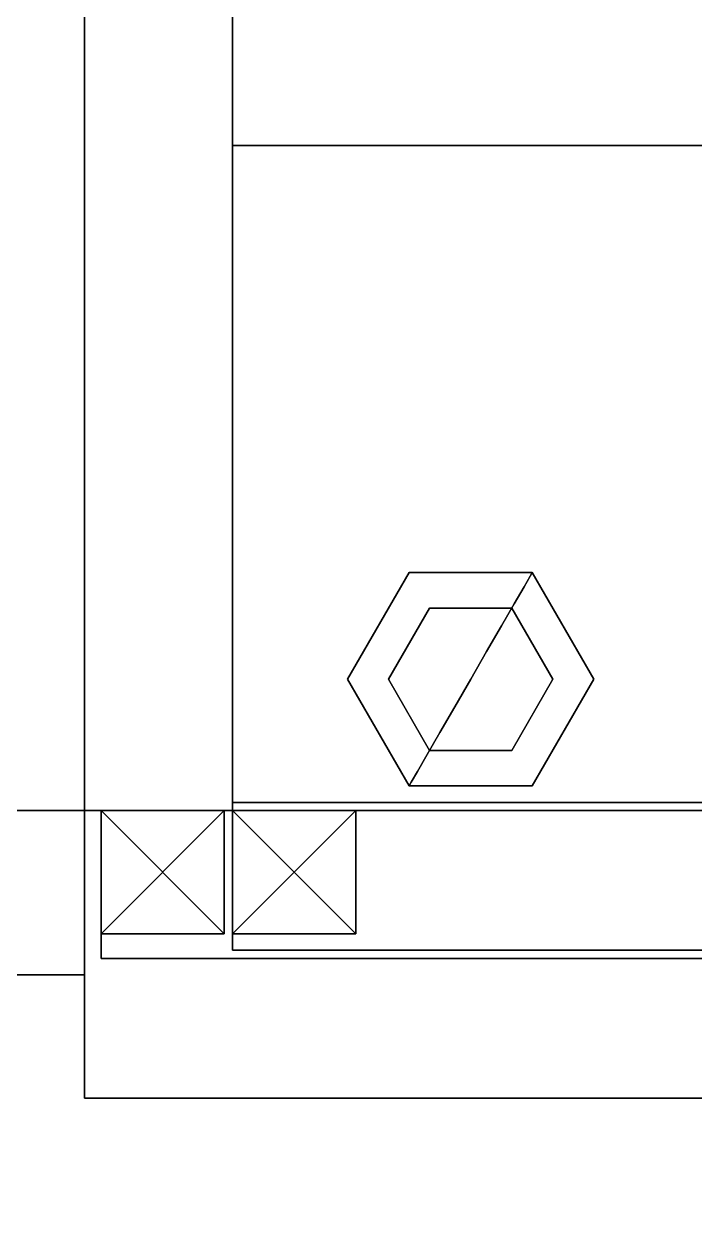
# Model space of a CAD drawing. Extents: x 0 to 7800, y -5130 to 1.
# Drawn here: x 2004.3 to 2086, y -869.5 to -723.2 of the extents above; entities that cross this region are included whole.
import ezdxf

# ---------------------------------------------------------------- set-up
doc = ezdxf.new("R2010")
doc.units = 0
for name, color, linetype in [('LAYER0', 7, 'CONTINUOUS'), ('LAYER179', 7, 'CONTINUOUS'), ('LAYER2', 7, 'CONTINUOUS'), ('LAYER285', 35, 'CONTINUOUS'), ('LAYER286', 35, 'CONTINUOUS'), ('LAYER31', 253, 'CONTINUOUS'), ('LAYER33', 7, 'CONTINUOUS'), ('LAYER51', 7, 'CONTINUOUS'), ('LAYER52', 7, 'CONTINUOUS'), ('LAYER54', 7, 'CONTINUOUS'), ('LAYER59', 254, 'CONTINUOUS'), ('LAYER61', 253, 'CONTINUOUS'), ('LAYER62', 253, 'CONTINUOUS'), ('LAYER63', 253, 'CONTINUOUS'), ('LAYER64', 253, 'CONTINUOUS'), ('LAYER77', 253, 'CONTINUOUS'), ('LAYER78', 253, 'CONTINUOUS'), ('LAYER79', 253, 'CONTINUOUS'), ('LAYER80', 253, 'CONTINUOUS'), ('LAYER81', 253, 'CONTINUOUS'), ('LAYER82', 253, 'CONTINUOUS'), ('LAYER83', 253, 'CONTINUOUS'), ('LAYER84', 253, 'CONTINUOUS'), ('LAYER85', 253, 'CONTINUOUS'), ('LAYER86', 253, 'CONTINUOUS'), ('LAYER87', 253, 'CONTINUOUS'), ('LAYER88', 253, 'CONTINUOUS'), ('LAYER89', 253, 'CONTINUOUS'), ('LAYER90', 253, 'CONTINUOUS'), ('LAYER91', 253, 'CONTINUOUS'), ('LAYER92', 253, 'CONTINUOUS')]:
    doc.layers.add(name, color=color, linetype=linetype)

msp = doc.modelspace()

# ---------------------------------------------------------------- linework, layer by layer
at = {"layer": 'LAYER0'}
for points, invisible_edges in [([(4030.693, -54.002, -5), (1025.693, -1555.002, -5), (1025.693, -54.002, -5), (4030.693, -54.002, -5)], 1), ([(1025.693, -1555.002, -5), (4030.693, -54.002, -5), (1412.693, -4773.002, -5), (1025.693, -1555.002, -5)], 7), ([(1025.693, -54.002), (1412.693, -4773.002), (4030.693, -54.002), (1025.693, -54.002)], 3), ([(1412.693, -4773.002, -5), (4030.693, -54.002, -5), (1412.693, -5130.002, -5), (1412.693, -4773.002, -5)], 3), ([(1412.693, -5130.002, -5), (4030.693, -54.002, -5), (2602.693, -4730.002, -5), (1412.693, -5130.002, -5)], 7), ([(4030.693, -54.002), (1412.693, -4773.002), (2602.693, -4730.002), (4030.693, -54.002)], 7)]:
    msp.add_3dface(points, dxfattribs=dict(at, invisible_edges=invisible_edges))
at = {"layer": 'LAYER179'}
for points, invisible_edges in [([(1993.695, -566, 2380), (2011.695, -584, 2380), (1993.695, -801, 2380), (1993.695, -566, 2380)], 3), ([(1993.695, -801, 2446), (2011.695, -819, 2446), (1993.695, -566, 2446), (1993.695, -801, 2446)], 3), ([(1993.695, -566, 2446), (2011.695, -819, 2446), (2011.695, -584, 2446), (1993.695, -566, 2446)], 5), ([(2011.695, -819, 2380), (1993.695, -801, 2380), (2011.695, -584, 2380), (2011.695, -819, 2380)], 3), ([(2011.695, -584, 2380), (2011.695, -819, 2446), (2011.695, -819, 2380), (2011.695, -584, 2380)], 1), ([(2011.695, -819, 2446), (2011.695, -584, 2380), (2011.695, -584, 2446), (2011.695, -819, 2446)], 1), ([(1375.695, -819, 2380), (1993.695, -801, 2380), (2011.695, -819, 2380), (1375.695, -819, 2380)], 3), ([(2011.695, -819, 2446), (1375.695, -801, 2446), (1375.695, -819, 2446), (2011.695, -819, 2446)], 1), ([(1375.695, -801, 2446), (2011.695, -819, 2446), (1993.695, -801, 2446), (1375.695, -801, 2446)], 3), ([(2011.695, -819, 2446), (1375.695, -819, 2380), (2011.695, -819, 2380), (2011.695, -819, 2446)], 1), ([(1375.695, -819, 2380), (2011.695, -819, 2446), (1375.695, -819, 2446), (1375.695, -819, 2380)], 1)]:
    msp.add_3dface(points, dxfattribs=dict(at, invisible_edges=invisible_edges))
at = {"layer": 'LAYER285'}
for points, invisible_edges in [([(2011.695, -204, 880), (2170.905, -440.2, 880), (2011.695, -854, 880), (2011.695, -204, 880)], 3), ([(2170.905, -440.2, 910), (2011.695, -204, 910), (2011.695, -854, 910), (2170.905, -440.2, 910)], 5), ([(2011.695, -854, 910), (2011.695, -204, 880), (2011.695, -854, 880), (2011.695, -854, 910)], 1), ([(2011.695, -204, 880), (2011.695, -854, 910), (2011.695, -204, 910), (2011.695, -204, 880)], 1), ([(2011.695, -854, 880), (2170.905, -440.2, 880), (2167.565, -454.3, 880), (2011.695, -854, 880)], 5), ([(2170.905, -440.2, 910), (2011.695, -854, 910), (2167.565, -454.3, 910), (2170.905, -440.2, 910)], 3), ([(2011.695, -854, 880), (2167.565, -454.3, 880), (2166.375, -468.64, 880), (2011.695, -854, 880)], 5), ([(2167.565, -454.3, 910), (2011.695, -854, 910), (2166.375, -468.64, 910), (2167.565, -454.3, 910)], 3), ([(2011.695, -854, 880), (2166.375, -468.64, 880), (2166.375, -599.35, 880), (2011.695, -854, 880)], 5), ([(2166.375, -468.64, 910), (2011.695, -854, 910), (2166.375, -599.35, 910), (2166.375, -468.64, 910)], 3), ([(2011.695, -854, 880), (2166.375, -599.35, 880), (2167.565, -613.93, 880), (2011.695, -854, 880)], 5), ([(2166.375, -599.35, 910), (2011.695, -854, 910), (2167.565, -613.93, 910), (2166.375, -599.35, 910)], 3), ([(2011.695, -854, 880), (2167.565, -613.93, 880), (2170.905, -628.03, 880), (2011.695, -854, 880)], 5), ([(2167.565, -613.93, 910), (2011.695, -854, 910), (2170.905, -628.03, 910), (2167.565, -613.93, 910)], 3), ([(2011.695, -854, 880), (2170.905, -628.03, 880), (2176.395, -641.41, 880), (2011.695, -854, 880)], 5), ([(2170.905, -628.03, 910), (2011.695, -854, 910), (2176.395, -641.41, 910), (2170.905, -628.03, 910)], 3), ([(2011.695, -854, 880), (2176.395, -641.41, 880), (2184.025, -653.6, 880), (2011.695, -854, 880)], 5), ([(2176.395, -641.41, 910), (2011.695, -854, 910), (2184.025, -653.6, 910), (2176.395, -641.41, 910)], 3), ([(2011.695, -854, 880), (2184.025, -653.6, 880), (2193.335, -664.59, 880), (2011.695, -854, 880)], 5), ([(2184.025, -653.6, 910), (2011.695, -854, 910), (2193.335, -664.59, 910), (2184.025, -653.6, 910)], 3), ([(2011.695, -854, 880), (2193.335, -664.59, 880), (2204.305, -674.15, 880), (2011.695, -854, 880)], 5), ([(2193.335, -664.59, 910), (2011.695, -854, 910), (2204.305, -674.15, 910), (2193.335, -664.59, 910)], 3), ([(2011.695, -854, 880), (2204.305, -674.15, 880), (2216.715, -681.56, 880), (2011.695, -854, 880)], 5), ([(2204.305, -674.15, 910), (2011.695, -854, 910), (2216.715, -681.56, 910), (2204.305, -674.15, 910)], 3), ([(2011.695, -854, 880), (2216.715, -681.56, 880), (2230.075, -687.06, 880), (2011.695, -854, 880)], 5), ([(2216.715, -681.56, 910), (2011.695, -854, 910), (2230.075, -687.06, 910), (2216.715, -681.56, 910)], 3), ([(2011.695, -854, 880), (2230.075, -687.06, 880), (2243.915, -690.4, 880), (2011.695, -854, 880)], 5), ([(2230.075, -687.06, 910), (2011.695, -854, 910), (2243.915, -690.4, 910), (2230.075, -687.06, 910)], 3), ([(2011.695, -854, 880), (2243.915, -690.4, 880), (2258.465, -691.6, 880), (2011.695, -854, 880)], 5), ([(2243.915, -690.4, 910), (2011.695, -854, 910), (2258.465, -691.6, 910), (2243.915, -690.4, 910)], 3), ([(2011.695, -854, 880), (2258.465, -691.6, 880), (3180.695, -854, 880), (2011.695, -854, 880)], 3), ([(3180.695, -854, 910), (2544.045, -691.6, 910), (2011.695, -854, 910), (3180.695, -854, 910)], 3), ([(2258.465, -691.6, 910), (2011.695, -854, 910), (2544.045, -691.6, 910), (2258.465, -691.6, 910)], 3), ([(3180.695, -854, 880), (2011.695, -854, 910), (2011.695, -854, 880), (3180.695, -854, 880)], 1), ([(2011.695, -854, 910), (3180.695, -854, 880), (3180.695, -854, 910), (2011.695, -854, 910)], 1)]:
    msp.add_3dface(points, dxfattribs=dict(at, invisible_edges=invisible_edges))
at = {"layer": 'LAYER286'}
for points, invisible_edges in [([(2011.695, -204, 910), (2029.695, -222, 910), (2011.695, -854, 910), (2011.695, -204, 910)], 3), ([(2011.695, -854, 910), (2011.695, -204, 930), (2011.695, -204, 910), (2011.695, -854, 910)], 1), ([(2011.695, -204, 930), (2011.695, -854, 910), (2011.695, -854, 930), (2011.695, -204, 930)], 1), ([(2029.695, -222, 930), (2011.695, -204, 930), (2029.695, -836, 930), (2029.695, -222, 930)], 3), ([(2011.695, -854, 930), (2029.695, -836, 930), (2011.695, -204, 930), (2011.695, -854, 930)], 3), ([(2029.695, -836, 910), (2011.695, -854, 910), (2029.695, -222, 910), (2029.695, -836, 910)], 3), ([(2029.695, -836, 930), (2029.695, -222, 910), (2029.695, -222, 930), (2029.695, -836, 930)], 1), ([(2029.695, -222, 910), (2029.695, -836, 930), (2029.695, -836, 910), (2029.695, -222, 910)], 1), ([(2011.695, -854, 910), (3180.695, -836, 910), (3180.695, -854, 910), (2011.695, -854, 910)], 1), ([(3180.695, -836, 910), (2011.695, -854, 910), (2029.695, -836, 910), (3180.695, -836, 910)], 3), ([(3180.695, -854, 930), (2029.695, -836, 930), (2011.695, -854, 930), (3180.695, -854, 930)], 3), ([(2029.695, -836, 930), (3180.695, -836, 910), (2029.695, -836, 910), (2029.695, -836, 930)], 1), ([(3180.695, -836, 910), (2029.695, -836, 930), (3180.695, -836, 930), (3180.695, -836, 910)], 1), ([(2029.695, -836, 930), (3180.695, -854, 930), (3180.695, -836, 930), (2029.695, -836, 930)], 1), ([(3180.695, -854, 930), (2011.695, -854, 910), (3180.695, -854, 910), (3180.695, -854, 930)], 1), ([(2011.695, -854, 910), (3180.695, -854, 930), (2011.695, -854, 930), (2011.695, -854, 910)], 1)]:
    msp.add_3dface(points, dxfattribs=dict(at, invisible_edges=invisible_edges))
at = {"layer": 'LAYER31', "invisible_edges": 1}
for points in [[(1993.695, -204, 180), (2011.695, -839, 180), (1993.695, -839, 180), (1993.695, -204, 180)], [(2011.695, -839, 180), (1993.695, -204, 180), (2011.695, -204, 180), (2011.695, -839, 180)], [(2011.695, -204, 2380), (1993.695, -839, 2380), (2011.695, -839, 2380), (2011.695, -204, 2380)], [(1993.695, -839, 2380), (2011.695, -204, 2380), (1993.695, -204, 2380), (1993.695, -839, 2380)], [(2011.695, -204, 2380), (2011.695, -839, 180), (2011.695, -204, 180), (2011.695, -204, 2380)], [(2011.695, -839, 180), (2011.695, -204, 2380), (2011.695, -839, 2380), (2011.695, -839, 180)], [(1993.695, -839, 2380), (2011.695, -839, 180), (2011.695, -839, 2380), (1993.695, -839, 2380)], [(2011.695, -839, 180), (1993.695, -839, 2380), (1993.695, -839, 180), (2011.695, -839, 180)]]:
    msp.add_3dface(points, dxfattribs=at)
at = {"layer": 'LAYER33', "invisible_edges": 1}
for points in [[(2011.695, -204, 180), (2029.695, -819, 180), (2011.695, -819, 180), (2011.695, -204, 180)], [(2029.695, -819, 180), (2011.695, -204, 180), (2029.695, -204, 180), (2029.695, -819, 180)], [(2029.695, -204, 880), (2011.695, -819, 880), (2029.695, -819, 880), (2029.695, -204, 880)], [(2011.695, -819, 880), (2029.695, -204, 880), (2011.695, -204, 880), (2011.695, -819, 880)], [(2011.695, -819, 880), (2011.695, -204, 180), (2011.695, -819, 180), (2011.695, -819, 880)], [(2011.695, -204, 180), (2011.695, -819, 880), (2011.695, -204, 880), (2011.695, -204, 180)], [(2029.695, -204, 880), (2029.695, -819, 180), (2029.695, -204, 180), (2029.695, -204, 880)], [(2029.695, -819, 180), (2029.695, -204, 880), (2029.695, -819, 880), (2029.695, -819, 180)], [(2011.695, -819, 880), (2029.695, -819, 180), (2029.695, -819, 880), (2011.695, -819, 880)], [(2029.695, -819, 180), (2011.695, -819, 880), (2011.695, -819, 180), (2029.695, -819, 180)]]:
    msp.add_3dface(points, dxfattribs=at)
at = {"layer": 'LAYER51', "invisible_edges": 1}
for points in [[(2772.695, -204, 181), (2029.695, -819, 181), (2029.695, -204, 181), (2772.695, -204, 181)], [(2029.695, -819, 181), (2772.695, -204, 181), (2772.695, -819, 181), (2029.695, -819, 181)], [(2029.695, -204, 199), (2029.695, -819, 181), (2029.695, -819, 199), (2029.695, -204, 199)], [(2029.695, -819, 181), (2029.695, -204, 199), (2029.695, -204, 181), (2029.695, -819, 181)], [(2772.695, -819, 199), (2029.695, -204, 199), (2029.695, -819, 199), (2772.695, -819, 199)], [(2029.695, -204, 199), (2772.695, -819, 199), (2772.695, -204, 199), (2029.695, -204, 199)], [(2772.695, -819, 199), (2029.695, -819, 181), (2772.695, -819, 181), (2772.695, -819, 199)], [(2029.695, -819, 181), (2772.695, -819, 199), (2029.695, -819, 199), (2029.695, -819, 181)]]:
    msp.add_3dface(points, dxfattribs=at)
at = {"layer": 'LAYER52', "invisible_edges": 1}
for points in [[(2772.695, -738, 861.5), (2029.695, -818, 861.5), (2029.695, -738, 861.5), (2772.695, -738, 861.5)], [(2029.695, -818, 861.5), (2772.695, -738, 861.5), (2772.695, -818, 861.5), (2029.695, -818, 861.5)], [(2029.695, -738, 879.5), (2029.695, -818, 861.5), (2029.695, -818, 879.5), (2029.695, -738, 879.5)], [(2029.695, -818, 861.5), (2029.695, -738, 879.5), (2029.695, -738, 861.5), (2029.695, -818, 861.5)], [(2029.695, -738, 879.5), (2772.695, -738, 861.5), (2029.695, -738, 861.5), (2029.695, -738, 879.5)], [(2772.695, -738, 861.5), (2029.695, -738, 879.5), (2772.695, -738, 879.5), (2772.695, -738, 861.5)], [(2772.695, -818, 879.5), (2029.695, -738, 879.5), (2029.695, -818, 879.5), (2772.695, -818, 879.5)], [(2029.695, -738, 879.5), (2772.695, -818, 879.5), (2772.695, -738, 879.5), (2029.695, -738, 879.5)], [(2772.695, -818, 879.5), (2029.695, -818, 861.5), (2772.695, -818, 861.5), (2772.695, -818, 879.5)], [(2029.695, -818, 861.5), (2772.695, -818, 879.5), (2029.695, -818, 879.5), (2029.695, -818, 861.5)]]:
    msp.add_3dface(points, dxfattribs=at)
at = {"layer": 'LAYER54', "invisible_edges": 1}
for points in [[(2029.695, -228.6, 548.5), (2772.695, -819, 548.5), (2772.695, -228.6, 548.5), (2029.695, -228.6, 548.5)], [(2772.695, -819, 548.5), (2029.695, -228.6, 548.5), (2029.695, -819, 548.5), (2772.695, -819, 548.5)], [(2029.695, -228.6, 548.5), (2029.695, -819, 530.5), (2029.695, -819, 548.5), (2029.695, -228.6, 548.5)], [(2029.695, -819, 530.5), (2029.695, -228.6, 548.5), (2029.695, -228.6, 530.5), (2029.695, -819, 530.5)], [(2029.695, -819, 530.5), (2772.695, -228.6, 530.5), (2772.695, -819, 530.5), (2029.695, -819, 530.5)], [(2772.695, -228.6, 530.5), (2029.695, -819, 530.5), (2029.695, -228.6, 530.5), (2772.695, -228.6, 530.5)], [(2029.695, -819, 530.5), (2772.695, -819, 548.5), (2029.695, -819, 548.5), (2029.695, -819, 530.5)], [(2772.695, -819, 548.5), (2029.695, -819, 530.5), (2772.695, -819, 530.5), (2772.695, -819, 548.5)]]:
    msp.add_3dface(points, dxfattribs=at)
at = {"layer": 'LAYER59'}
for points, invisible_edges in [([(2066.195, -790.0096, 607.834), (2073.695, -803, 607.834), (2043.695, -803, 607.834), (2051.195, -790.0096, 607.834)], 2), ([(2044.206, -803, 795.9326), (2043.695, -803, 792.0664), (2051.195, -790.0096, 792.0664), (2051.45, -790.4523, 795.9326)], 13), ([(2051.45, -790.4523, 579.0716), (2051.195, -790.0096, 582.9377), (2043.695, -803, 582.9377), (2044.206, -803, 579.0716)], 13), ([(2045.705, -803, 799.5353), (2044.206, -803, 795.9326), (2051.45, -790.4523, 795.9326), (2052.2, -791.75, 799.5353)], 15), ([(2052.2, -791.75, 575.4689), (2051.45, -790.4523, 579.0716), (2044.206, -803, 579.0716), (2045.705, -803, 575.4689)], 15), ([(2065.939, -790.4523, 579.0716), (2066.195, -790.0096, 582.9377), (2051.195, -790.0096, 582.9377), (2051.45, -790.4523, 579.0716)], 12), ([(2051.45, -790.4523, 795.9326), (2051.195, -790.0096, 792.0664), (2066.195, -790.0096, 792.0664), (2065.939, -790.4523, 795.9326)], 9), ([(2065.19, -791.75, 575.4689), (2065.939, -790.4523, 579.0716), (2051.45, -790.4523, 579.0716), (2052.2, -791.75, 575.4689)], 14), ([(2052.2, -791.75, 799.5353), (2051.45, -790.4523, 795.9326), (2065.939, -790.4523, 795.9326), (2065.19, -791.75, 799.5353)], 11), ([(2071.685, -803, 575.4689), (2073.184, -803, 579.0716), (2065.939, -790.4523, 579.0716), (2065.19, -791.75, 575.4689)], 11), ([(2065.19, -791.75, 799.5353), (2065.939, -790.4523, 795.9326), (2073.184, -803, 795.9326), (2071.685, -803, 799.5353)], 14), ([(2073.184, -803, 579.0716), (2073.695, -803, 582.9377), (2066.195, -790.0096, 582.9377), (2065.939, -790.4523, 579.0716)], 9), ([(2065.939, -790.4523, 795.9326), (2066.195, -790.0096, 792.0664), (2073.695, -803, 792.0664), (2073.184, -803, 795.9326)], 12), ([(2066.195, -790.0096, 607.834), (2073.695, -803, 607.834), (2073.695, -803, 582.9377), (2066.195, -790.0096, 582.9377)], 2), ([(2053.392, -793.8144, 572.3752), (2052.2, -791.75, 575.4689), (2045.705, -803, 575.4689), (2048.088, -803, 572.3752)], 15), ([(2048.088, -803, 802.629), (2045.705, -803, 799.5353), (2052.2, -791.75, 799.5353), (2053.392, -793.8144, 802.629)], 15), ([(2063.998, -793.8144, 572.3752), (2065.19, -791.75, 575.4689), (2052.2, -791.75, 575.4689), (2053.392, -793.8144, 572.3752)], 14), ([(2053.392, -793.8144, 802.629), (2052.2, -791.75, 799.5353), (2065.19, -791.75, 799.5353), (2063.998, -793.8144, 802.629)], 11), ([(2069.302, -803, 572.3752), (2071.685, -803, 575.4689), (2065.19, -791.75, 575.4689), (2063.998, -793.8144, 572.3752)], 11), ([(2063.998, -793.8144, 802.629), (2065.19, -791.75, 799.5353), (2071.685, -803, 799.5353), (2069.302, -803, 802.629)], 14), ([(2054.945, -796.5048, 570.0013), (2053.392, -793.8144, 572.3752), (2048.088, -803, 572.3752), (2051.195, -803, 570.0013)], 15), ([(2051.195, -803, 805.0029), (2048.088, -803, 802.629), (2053.392, -793.8144, 802.629), (2054.945, -796.5048, 805.0029)], 15), ([(2062.445, -796.5048, 570.0013), (2063.998, -793.8144, 572.3752), (2053.392, -793.8144, 572.3752), (2054.945, -796.5048, 570.0013)], 14), ([(2054.945, -796.5048, 805.0029), (2053.392, -793.8144, 802.629), (2063.998, -793.8144, 802.629), (2062.445, -796.5048, 805.0029)], 11), ([(2066.195, -803, 570.0013), (2069.302, -803, 572.3752), (2063.998, -793.8144, 572.3752), (2062.445, -796.5048, 570.0013)], 11), ([(2062.445, -796.5048, 805.0029), (2063.998, -793.8144, 802.629), (2069.302, -803, 802.629), (2066.195, -803, 805.0029)], 14), ([(2063.695, -794.3397, 767.1701), (2068.695, -803, 767.1701), (2048.695, -803, 767.1701), (2053.695, -794.3397, 767.1701)], 2), ([(2053.695, -794.3397, 607.834), (2063.695, -794.3397, 607.834), (2063.695, -794.3397, 767.1701), (2053.695, -794.3397, 767.1701)], 2), ([(2063.695, -794.3397, 607.834), (2068.695, -803, 607.834), (2068.695, -803, 767.1701), (2063.695, -794.3397, 767.1701)], 8), ([(2056.754, -799.6378, 568.509), (2054.945, -796.5048, 570.0013), (2051.195, -803, 570.0013), (2054.813, -803, 568.509)], 15), ([(2054.813, -803, 806.4952), (2051.195, -803, 805.0029), (2054.945, -796.5048, 805.0029), (2056.754, -799.6378, 806.4952)], 15), ([(2060.636, -799.6378, 568.509), (2062.445, -796.5048, 570.0013), (2054.945, -796.5048, 570.0013), (2056.754, -799.6378, 568.509)], 14), ([(2056.754, -799.6378, 806.4952), (2054.945, -796.5048, 805.0029), (2062.445, -796.5048, 805.0029), (2060.636, -799.6378, 806.4952)], 11), ([(2062.577, -803, 568.509), (2066.195, -803, 570.0013), (2062.445, -796.5048, 570.0013), (2060.636, -799.6378, 568.509)], 11), ([(2060.636, -799.6378, 806.4952), (2062.445, -796.5048, 805.0029), (2066.195, -803, 805.0029), (2062.577, -803, 806.4952)], 14), ([(2058.695, -803, 566.8657), (2056.754, -799.6378, 568.509), (2054.813, -803, 568.509), (2058.695, -803, 566.8657)], 7), ([(2058.695, -803, 807.0042), (2054.813, -803, 806.4952), (2056.754, -799.6378, 806.4952), (2058.695, -803, 807.0042)], 7), ([(2058.695, -803, 566.8657), (2060.636, -799.6378, 568.509), (2056.754, -799.6378, 568.509), (2058.695, -803, 566.8657)], 6), ([(2058.695, -803, 807.0042), (2056.754, -799.6378, 806.4952), (2060.636, -799.6378, 806.4952), (2058.695, -803, 807.0042)], 3), ([(2058.695, -803, 566.8657), (2062.577, -803, 568.509), (2060.636, -799.6378, 568.509), (2058.695, -803, 566.8657)], 3), ([(2058.695, -803, 807.0042), (2060.636, -799.6378, 806.4952), (2062.577, -803, 806.4952), (2058.695, -803, 807.0042)], 6), ([(2073.695, -803, 607.834), (2043.695, -803, 607.834), (2051.195, -815.9904, 607.834), (2066.195, -815.9904, 607.834)], 1), ([(2043.695, -803, 767.1701), (2073.695, -803, 767.1701), (2066.195, -815.9904, 767.1701), (2051.195, -815.9904, 767.1701)], 1), ([(2051.45, -815.5477, 795.9326), (2051.195, -815.9904, 792.0664), (2043.695, -803, 792.0664), (2044.206, -803, 795.9326)], 12), ([(2044.206, -803, 579.0716), (2043.695, -803, 582.9377), (2051.195, -815.9904, 582.9377), (2051.45, -815.5477, 579.0716)], 9), ([(2073.695, -803, 607.834), (2043.695, -803, 607.834), (2051.195, -815.9904, 607.834), (2066.195, -815.9904, 607.834)], 1), ([(2052.2, -814.25, 799.5353), (2051.45, -815.5477, 795.9326), (2044.206, -803, 795.9326), (2045.705, -803, 799.5353)], 14), ([(2045.705, -803, 575.4689), (2044.206, -803, 579.0716), (2051.45, -815.5477, 579.0716), (2052.2, -814.25, 575.4689)], 11), ([(2053.392, -812.1856, 802.629), (2052.2, -814.25, 799.5353), (2045.705, -803, 799.5353), (2048.088, -803, 802.629)], 14), ([(2048.088, -803, 572.3752), (2045.705, -803, 575.4689), (2052.2, -814.25, 575.4689), (2053.392, -812.1856, 572.3752)], 11), ([(2054.945, -809.4952, 805.0029), (2053.392, -812.1856, 802.629), (2048.088, -803, 802.629), (2051.195, -803, 805.0029)], 14), ([(2051.195, -803, 570.0013), (2048.088, -803, 572.3752), (2053.392, -812.1856, 572.3752), (2054.945, -809.4952, 570.0013)], 11), ([(2068.695, -803, 767.1701), (2048.695, -803, 767.1701), (2053.695, -811.6603, 767.1701), (2063.695, -811.6603, 767.1701)], 1), ([(2053.695, -811.6603, 607.834), (2048.695, -803, 607.834), (2048.695, -803, 767.1701), (2053.695, -811.6603, 767.1701)], 8), ([(2054.813, -803, 568.509), (2051.195, -803, 570.0013), (2054.945, -809.4952, 570.0013), (2056.754, -806.3622, 568.509)], 11), ([(2056.754, -806.3622, 806.4952), (2054.945, -809.4952, 805.0029), (2051.195, -803, 805.0029), (2054.813, -803, 806.4952)], 14), ([(2058.695, -803, 566.8657), (2054.813, -803, 568.509), (2056.754, -806.3622, 568.509), (2058.695, -803, 566.8657)], 3), ([(2058.695, -803, 807.0042), (2056.754, -806.3622, 806.4952), (2054.813, -803, 806.4952), (2058.695, -803, 807.0042)], 6), ([(2058.695, -803, 566.8657), (2056.754, -806.3622, 568.509), (2060.636, -806.3622, 568.509), (2058.695, -803, 566.8657)], 6), ([(2058.695, -803, 807.0042), (2060.636, -806.3622, 806.4952), (2056.754, -806.3622, 806.4952), (2058.695, -803, 807.0042)], 3), ([(2058.695, -803, 566.8657), (2060.636, -806.3622, 568.509), (2062.577, -803, 568.509), (2058.695, -803, 566.8657)], 7), ([(2058.695, -803, 807.0042), (2062.577, -803, 806.4952), (2060.636, -806.3622, 806.4952), (2058.695, -803, 807.0042)], 7), ([(2060.636, -806.3622, 568.509), (2062.445, -809.4952, 570.0013), (2066.195, -803, 570.0013), (2062.577, -803, 568.509)], 15), ([(2062.577, -803, 806.4952), (2066.195, -803, 805.0029), (2062.445, -809.4952, 805.0029), (2060.636, -806.3622, 806.4952)], 15), ([(2062.445, -809.4952, 570.0013), (2063.998, -812.1856, 572.3752), (2069.302, -803, 572.3752), (2066.195, -803, 570.0013)], 15), ([(2066.195, -803, 805.0029), (2069.302, -803, 802.629), (2063.998, -812.1856, 802.629), (2062.445, -809.4952, 805.0029)], 15), ([(2068.695, -803, 607.834), (2063.695, -811.6603, 607.834), (2063.695, -811.6603, 767.1701), (2068.695, -803, 767.1701)], 2), ([(2063.998, -812.1856, 572.3752), (2065.19, -814.25, 575.4689), (2071.685, -803, 575.4689), (2069.302, -803, 572.3752)], 15), ([(2069.302, -803, 802.629), (2071.685, -803, 799.5353), (2065.19, -814.25, 799.5353), (2063.998, -812.1856, 802.629)], 15), ([(2065.19, -814.25, 575.4689), (2065.939, -815.5477, 579.0716), (2073.184, -803, 579.0716), (2071.685, -803, 575.4689)], 15), ([(2071.685, -803, 799.5353), (2073.184, -803, 795.9326), (2065.939, -815.5477, 795.9326), (2065.19, -814.25, 799.5353)], 15), ([(2065.939, -815.5477, 579.0716), (2066.195, -815.9904, 582.9377), (2073.695, -803, 582.9377), (2073.184, -803, 579.0716)], 13), ([(2073.184, -803, 795.9326), (2073.695, -803, 792.0664), (2066.195, -815.9904, 792.0664), (2065.939, -815.5477, 795.9326)], 13), ([(2073.695, -803, 607.834), (2066.195, -815.9904, 607.834), (2066.195, -815.9904, 582.9377), (2073.695, -803, 582.9377)], 8), ([(2056.754, -806.3622, 568.509), (2054.945, -809.4952, 570.0013), (2062.445, -809.4952, 570.0013), (2060.636, -806.3622, 568.509)], 14), ([(2060.636, -806.3622, 806.4952), (2062.445, -809.4952, 805.0029), (2054.945, -809.4952, 805.0029), (2056.754, -806.3622, 806.4952)], 11), ([(2054.945, -809.4952, 570.0013), (2053.392, -812.1856, 572.3752), (2063.998, -812.1856, 572.3752), (2062.445, -809.4952, 570.0013)], 14), ([(2062.445, -809.4952, 805.0029), (2063.998, -812.1856, 802.629), (2053.392, -812.1856, 802.629), (2054.945, -809.4952, 805.0029)], 11), ([(2063.998, -812.1856, 802.629), (2065.19, -814.25, 799.5353), (2052.2, -814.25, 799.5353), (2053.392, -812.1856, 802.629)], 11), ([(2053.392, -812.1856, 572.3752), (2052.2, -814.25, 575.4689), (2065.19, -814.25, 575.4689), (2063.998, -812.1856, 572.3752)], 14), ([(2063.695, -811.6603, 607.834), (2053.695, -811.6603, 607.834), (2053.695, -811.6603, 767.1701), (2063.695, -811.6603, 767.1701)], 10), ([(2065.19, -814.25, 799.5353), (2065.939, -815.5477, 795.9326), (2051.45, -815.5477, 795.9326), (2052.2, -814.25, 799.5353)], 11), ([(2052.2, -814.25, 575.4689), (2051.45, -815.5477, 579.0716), (2065.939, -815.5477, 579.0716), (2065.19, -814.25, 575.4689)], 14), ([(2065.939, -815.5477, 795.9326), (2066.195, -815.9904, 792.0664), (2051.195, -815.9904, 792.0664), (2051.45, -815.5477, 795.9326)], 9), ([(2051.45, -815.5477, 579.0716), (2051.195, -815.9904, 582.9377), (2066.195, -815.9904, 582.9377), (2065.939, -815.5477, 579.0716)], 12)]:
    msp.add_3dface(points, dxfattribs=dict(at, invisible_edges=invisible_edges))
for points in [[(2051.195, -790.0096, 767.1701), (2043.695, -803, 767.1701), (2043.695, -803, 792.0664), (2051.195, -790.0096, 792.0664)], [(2043.695, -803, 607.834), (2051.195, -790.0096, 607.834), (2051.195, -790.0096, 582.9377), (2043.695, -803, 582.9377)], [(2066.195, -790.0096, 767.1701), (2051.195, -790.0096, 767.1701), (2051.195, -790.0096, 792.0664), (2066.195, -790.0096, 792.0664)], [(2051.195, -790.0096, 607.834), (2066.195, -790.0096, 607.834), (2066.195, -790.0096, 582.9377), (2051.195, -790.0096, 582.9377)], [(2073.695, -803, 767.1701), (2066.195, -790.0096, 767.1701), (2066.195, -790.0096, 792.0664), (2073.695, -803, 792.0664)], [(2048.695, -803, 607.834), (2053.695, -794.3397, 607.834), (2053.695, -794.3397, 767.1701), (2048.695, -803, 767.1701)], [(2043.695, -803, 767.1701), (2051.195, -815.9904, 767.1701), (2051.195, -815.9904, 792.0664), (2043.695, -803, 792.0664)], [(2051.195, -815.9904, 607.834), (2043.695, -803, 607.834), (2043.695, -803, 582.9377), (2051.195, -815.9904, 582.9377)], [(2066.195, -815.9904, 767.1701), (2073.695, -803, 767.1701), (2073.695, -803, 792.0664), (2066.195, -815.9904, 792.0664)], [(2051.195, -815.9904, 767.1701), (2066.195, -815.9904, 767.1701), (2066.195, -815.9904, 792.0664), (2051.195, -815.9904, 792.0664)], [(2066.195, -815.9904, 607.834), (2051.195, -815.9904, 607.834), (2051.195, -815.9904, 582.9377), (2066.195, -815.9904, 582.9377)]]:
    msp.add_3dface(points, dxfattribs=at)
at = {"layer": 'LAYER61'}
for points in [[(2013.695, -834, 842), (2013.695, -834, 857), (2013.695, -819, 842), (2013.695, -834, 842)], [(2013.695, -819, 842), (2013.695, -834, 857), (2013.695, -819, 857), (2013.695, -819, 842)], [(2013.695, -819, 842), (2013.695, -819, 857), (2028.695, -819, 842), (2013.695, -819, 842)], [(2028.695, -819, 842), (2013.695, -819, 857), (2028.695, -819, 857), (2028.695, -819, 842)], [(2013.695, -834, 842), (2013.695, -819, 842), (2028.695, -834, 842), (2013.695, -834, 842)], [(2028.695, -834, 842), (2013.695, -819, 842), (2028.695, -819, 842), (2028.695, -834, 842)], [(2028.695, -834, 857), (2028.695, -819, 857), (2013.695, -834, 857), (2028.695, -834, 857)], [(2013.695, -834, 857), (2028.695, -819, 857), (2013.695, -819, 857), (2013.695, -834, 857)], [(2028.695, -834, 842), (2028.695, -819, 842), (2028.695, -834, 857), (2028.695, -834, 842)], [(2028.695, -834, 857), (2028.695, -819, 842), (2028.695, -819, 857), (2028.695, -834, 857)], [(2028.695, -834, 842), (2028.695, -834, 857), (2013.695, -834, 842), (2028.695, -834, 842)], [(2013.695, -834, 842), (2028.695, -834, 857), (2013.695, -834, 857), (2013.695, -834, 842)]]:
    msp.add_3dface(points, dxfattribs=at)
at = {"layer": 'LAYER62'}
for points in [[(2013.695, -834, 842), (2013.695, -834, 857), (2013.695, -819, 842), (2013.695, -834, 842)], [(2013.695, -819, 842), (2013.695, -834, 857), (2013.695, -819, 857), (2013.695, -819, 842)], [(2013.695, -819, 842), (2013.695, -819, 857), (2028.695, -819, 842), (2013.695, -819, 842)], [(2028.695, -819, 842), (2013.695, -819, 857), (2028.695, -819, 857), (2028.695, -819, 842)], [(2013.695, -834, 842), (2013.695, -819, 842), (2028.695, -834, 842), (2013.695, -834, 842)], [(2028.695, -834, 842), (2013.695, -819, 842), (2028.695, -819, 842), (2028.695, -834, 842)], [(2028.695, -834, 857), (2028.695, -819, 857), (2013.695, -834, 857), (2028.695, -834, 857)], [(2013.695, -834, 857), (2028.695, -819, 857), (2013.695, -819, 857), (2013.695, -834, 857)], [(2028.695, -834, 842), (2028.695, -819, 842), (2028.695, -834, 857), (2028.695, -834, 842)], [(2028.695, -834, 857), (2028.695, -819, 842), (2028.695, -819, 857), (2028.695, -834, 857)], [(2028.695, -834, 842), (2028.695, -834, 857), (2013.695, -834, 842), (2028.695, -834, 842)], [(2013.695, -834, 842), (2028.695, -834, 857), (2013.695, -834, 857), (2013.695, -834, 842)]]:
    msp.add_3dface(points, dxfattribs=at)
at = {"layer": 'LAYER63'}
for points in [[(2013.695, -834, 842), (2013.695, -834, 857), (2013.695, -819, 842), (2013.695, -834, 842)], [(2013.695, -819, 842), (2013.695, -834, 857), (2013.695, -819, 857), (2013.695, -819, 842)], [(2013.695, -819, 842), (2013.695, -819, 857), (2028.695, -819, 842), (2013.695, -819, 842)], [(2028.695, -819, 842), (2013.695, -819, 857), (2028.695, -819, 857), (2028.695, -819, 842)], [(2013.695, -834, 842), (2013.695, -819, 842), (2028.695, -834, 842), (2013.695, -834, 842)], [(2028.695, -834, 842), (2013.695, -819, 842), (2028.695, -819, 842), (2028.695, -834, 842)], [(2028.695, -834, 857), (2028.695, -819, 857), (2013.695, -834, 857), (2028.695, -834, 857)], [(2013.695, -834, 857), (2028.695, -819, 857), (2013.695, -819, 857), (2013.695, -834, 857)], [(2028.695, -834, 842), (2028.695, -819, 842), (2028.695, -834, 857), (2028.695, -834, 842)], [(2028.695, -834, 857), (2028.695, -819, 842), (2028.695, -819, 857), (2028.695, -834, 857)], [(2028.695, -834, 842), (2028.695, -834, 857), (2013.695, -834, 842), (2028.695, -834, 842)], [(2013.695, -834, 842), (2028.695, -834, 857), (2013.695, -834, 857), (2013.695, -834, 842)]]:
    msp.add_3dface(points, dxfattribs=at)
at = {"layer": 'LAYER64', "invisible_edges": 1}
for points in [[(2013.695, -819, 842), (2788.695, -819, 540), (2013.695, -819, 540), (2013.695, -819, 842)], [(2788.695, -819, 540), (2013.695, -819, 842), (2788.695, -819, 842), (2788.695, -819, 540)], [(2013.695, -837, 540), (2788.695, -819, 540), (2788.695, -837, 540), (2013.695, -837, 540)], [(2788.695, -819, 540), (2013.695, -837, 540), (2013.695, -819, 540), (2788.695, -819, 540)], [(2013.695, -819, 842), (2788.695, -837, 842), (2788.695, -819, 842), (2013.695, -819, 842)], [(2788.695, -837, 842), (2013.695, -819, 842), (2013.695, -837, 842), (2788.695, -837, 842)], [(2013.695, -837, 540), (2013.695, -819, 842), (2013.695, -819, 540), (2013.695, -837, 540)], [(2013.695, -819, 842), (2013.695, -837, 540), (2013.695, -837, 842), (2013.695, -819, 842)], [(2788.695, -837, 842), (2013.695, -837, 540), (2788.695, -837, 540), (2788.695, -837, 842)], [(2013.695, -837, 540), (2788.695, -837, 842), (2013.695, -837, 842), (2013.695, -837, 540)]]:
    msp.add_3dface(points, dxfattribs=at)
at = {"layer": 'LAYER77'}
for points in [[(2029.695, -834, 184), (2029.695, -834, 199), (2029.695, -819, 184), (2029.695, -834, 184)], [(2029.695, -819, 184), (2029.695, -834, 199), (2029.695, -819, 199), (2029.695, -819, 184)], [(2029.695, -819, 184), (2029.695, -819, 199), (2044.695, -819, 184), (2029.695, -819, 184)], [(2044.695, -819, 184), (2029.695, -819, 199), (2044.695, -819, 199), (2044.695, -819, 184)], [(2029.695, -834, 184), (2029.695, -819, 184), (2044.695, -834, 184), (2029.695, -834, 184)], [(2044.695, -834, 184), (2029.695, -819, 184), (2044.695, -819, 184), (2044.695, -834, 184)], [(2044.695, -834, 199), (2044.695, -819, 199), (2029.695, -834, 199), (2044.695, -834, 199)], [(2029.695, -834, 199), (2044.695, -819, 199), (2029.695, -819, 199), (2029.695, -834, 199)], [(2044.695, -834, 184), (2044.695, -819, 184), (2044.695, -834, 199), (2044.695, -834, 184)], [(2044.695, -834, 199), (2044.695, -819, 184), (2044.695, -819, 199), (2044.695, -834, 199)], [(2044.695, -834, 184), (2044.695, -834, 199), (2029.695, -834, 184), (2044.695, -834, 184)], [(2029.695, -834, 184), (2044.695, -834, 199), (2029.695, -834, 199), (2029.695, -834, 184)]]:
    msp.add_3dface(points, dxfattribs=at)
at = {"layer": 'LAYER78'}
for points in [[(2029.695, -834, 184), (2029.695, -834, 199), (2029.695, -819, 184), (2029.695, -834, 184)], [(2029.695, -819, 184), (2029.695, -834, 199), (2029.695, -819, 199), (2029.695, -819, 184)], [(2029.695, -819, 184), (2029.695, -819, 199), (2044.695, -819, 184), (2029.695, -819, 184)], [(2044.695, -819, 184), (2029.695, -819, 199), (2044.695, -819, 199), (2044.695, -819, 184)], [(2029.695, -834, 184), (2029.695, -819, 184), (2044.695, -834, 184), (2029.695, -834, 184)], [(2044.695, -834, 184), (2029.695, -819, 184), (2044.695, -819, 184), (2044.695, -834, 184)], [(2044.695, -834, 199), (2044.695, -819, 199), (2029.695, -834, 199), (2044.695, -834, 199)], [(2029.695, -834, 199), (2044.695, -819, 199), (2029.695, -819, 199), (2029.695, -834, 199)], [(2044.695, -834, 184), (2044.695, -819, 184), (2044.695, -834, 199), (2044.695, -834, 184)], [(2044.695, -834, 199), (2044.695, -819, 184), (2044.695, -819, 199), (2044.695, -834, 199)], [(2044.695, -834, 184), (2044.695, -834, 199), (2029.695, -834, 184), (2044.695, -834, 184)], [(2029.695, -834, 184), (2044.695, -834, 199), (2029.695, -834, 199), (2029.695, -834, 184)]]:
    msp.add_3dface(points, dxfattribs=at)
at = {"layer": 'LAYER79'}
for points in [[(2029.695, -834, 184), (2029.695, -834, 199), (2029.695, -819, 184), (2029.695, -834, 184)], [(2029.695, -819, 184), (2029.695, -834, 199), (2029.695, -819, 199), (2029.695, -819, 184)], [(2029.695, -819, 184), (2029.695, -819, 199), (2044.695, -819, 184), (2029.695, -819, 184)], [(2044.695, -819, 184), (2029.695, -819, 199), (2044.695, -819, 199), (2044.695, -819, 184)], [(2029.695, -834, 184), (2029.695, -819, 184), (2044.695, -834, 184), (2029.695, -834, 184)], [(2044.695, -834, 184), (2029.695, -819, 184), (2044.695, -819, 184), (2044.695, -834, 184)], [(2044.695, -834, 199), (2044.695, -819, 199), (2029.695, -834, 199), (2044.695, -834, 199)], [(2029.695, -834, 199), (2044.695, -819, 199), (2029.695, -819, 199), (2029.695, -834, 199)], [(2044.695, -834, 184), (2044.695, -819, 184), (2044.695, -834, 199), (2044.695, -834, 184)], [(2044.695, -834, 199), (2044.695, -819, 184), (2044.695, -819, 199), (2044.695, -834, 199)], [(2044.695, -834, 184), (2044.695, -834, 199), (2029.695, -834, 184), (2044.695, -834, 184)], [(2029.695, -834, 184), (2044.695, -834, 199), (2029.695, -834, 199), (2029.695, -834, 184)]]:
    msp.add_3dface(points, dxfattribs=at)
at = {"layer": 'LAYER80'}
for points in [[(2029.695, -834, 184), (2029.695, -834, 199), (2029.695, -819, 184), (2029.695, -834, 184)], [(2029.695, -819, 184), (2029.695, -834, 199), (2029.695, -819, 199), (2029.695, -819, 184)], [(2029.695, -819, 184), (2029.695, -819, 199), (2044.695, -819, 184), (2029.695, -819, 184)], [(2044.695, -819, 184), (2029.695, -819, 199), (2044.695, -819, 199), (2044.695, -819, 184)], [(2029.695, -834, 184), (2029.695, -819, 184), (2044.695, -834, 184), (2029.695, -834, 184)], [(2044.695, -834, 184), (2029.695, -819, 184), (2044.695, -819, 184), (2044.695, -834, 184)], [(2044.695, -834, 199), (2044.695, -819, 199), (2029.695, -834, 199), (2044.695, -834, 199)], [(2029.695, -834, 199), (2044.695, -819, 199), (2029.695, -819, 199), (2029.695, -834, 199)], [(2044.695, -834, 184), (2044.695, -819, 184), (2044.695, -834, 199), (2044.695, -834, 184)], [(2044.695, -834, 199), (2044.695, -819, 184), (2044.695, -819, 199), (2044.695, -834, 199)], [(2044.695, -834, 184), (2044.695, -834, 199), (2029.695, -834, 184), (2044.695, -834, 184)], [(2029.695, -834, 184), (2044.695, -834, 199), (2029.695, -834, 199), (2029.695, -834, 184)]]:
    msp.add_3dface(points, dxfattribs=at)
at = {"layer": 'LAYER81'}
for points in [[(2029.695, -834, 184), (2029.695, -834, 199), (2029.695, -819, 184), (2029.695, -834, 184)], [(2029.695, -819, 184), (2029.695, -834, 199), (2029.695, -819, 199), (2029.695, -819, 184)], [(2029.695, -819, 184), (2029.695, -819, 199), (2044.695, -819, 184), (2029.695, -819, 184)], [(2044.695, -819, 184), (2029.695, -819, 199), (2044.695, -819, 199), (2044.695, -819, 184)], [(2029.695, -834, 184), (2029.695, -819, 184), (2044.695, -834, 184), (2029.695, -834, 184)], [(2044.695, -834, 184), (2029.695, -819, 184), (2044.695, -819, 184), (2044.695, -834, 184)], [(2044.695, -834, 199), (2044.695, -819, 199), (2029.695, -834, 199), (2044.695, -834, 199)], [(2029.695, -834, 199), (2044.695, -819, 199), (2029.695, -819, 199), (2029.695, -834, 199)], [(2044.695, -834, 184), (2044.695, -819, 184), (2044.695, -834, 199), (2044.695, -834, 184)], [(2044.695, -834, 199), (2044.695, -819, 184), (2044.695, -819, 199), (2044.695, -834, 199)], [(2044.695, -834, 184), (2044.695, -834, 199), (2029.695, -834, 184), (2044.695, -834, 184)], [(2029.695, -834, 184), (2044.695, -834, 199), (2029.695, -834, 199), (2029.695, -834, 184)]]:
    msp.add_3dface(points, dxfattribs=at)
at = {"layer": 'LAYER82'}
for points in [[(2029.695, -834, 184), (2029.695, -834, 199), (2029.695, -819, 184), (2029.695, -834, 184)], [(2029.695, -819, 184), (2029.695, -834, 199), (2029.695, -819, 199), (2029.695, -819, 184)], [(2029.695, -819, 184), (2029.695, -819, 199), (2044.695, -819, 184), (2029.695, -819, 184)], [(2044.695, -819, 184), (2029.695, -819, 199), (2044.695, -819, 199), (2044.695, -819, 184)], [(2029.695, -834, 184), (2029.695, -819, 184), (2044.695, -834, 184), (2029.695, -834, 184)], [(2044.695, -834, 184), (2029.695, -819, 184), (2044.695, -819, 184), (2044.695, -834, 184)], [(2044.695, -834, 199), (2044.695, -819, 199), (2029.695, -834, 199), (2044.695, -834, 199)], [(2029.695, -834, 199), (2044.695, -819, 199), (2029.695, -819, 199), (2029.695, -834, 199)], [(2044.695, -834, 184), (2044.695, -819, 184), (2044.695, -834, 199), (2044.695, -834, 184)], [(2044.695, -834, 199), (2044.695, -819, 184), (2044.695, -819, 199), (2044.695, -834, 199)], [(2044.695, -834, 184), (2044.695, -834, 199), (2029.695, -834, 184), (2044.695, -834, 184)], [(2029.695, -834, 184), (2044.695, -834, 199), (2029.695, -834, 199), (2029.695, -834, 184)]]:
    msp.add_3dface(points, dxfattribs=at)
at = {"layer": 'LAYER83'}
for points in [[(2029.695, -834, 184), (2029.695, -834, 199), (2029.695, -819, 184), (2029.695, -834, 184)], [(2029.695, -819, 184), (2029.695, -834, 199), (2029.695, -819, 199), (2029.695, -819, 184)], [(2029.695, -819, 184), (2029.695, -819, 199), (2044.695, -819, 184), (2029.695, -819, 184)], [(2044.695, -819, 184), (2029.695, -819, 199), (2044.695, -819, 199), (2044.695, -819, 184)], [(2029.695, -834, 184), (2029.695, -819, 184), (2044.695, -834, 184), (2029.695, -834, 184)], [(2044.695, -834, 184), (2029.695, -819, 184), (2044.695, -819, 184), (2044.695, -834, 184)], [(2044.695, -834, 199), (2044.695, -819, 199), (2029.695, -834, 199), (2044.695, -834, 199)], [(2029.695, -834, 199), (2044.695, -819, 199), (2029.695, -819, 199), (2029.695, -834, 199)], [(2044.695, -834, 184), (2044.695, -819, 184), (2044.695, -834, 199), (2044.695, -834, 184)], [(2044.695, -834, 199), (2044.695, -819, 184), (2044.695, -819, 199), (2044.695, -834, 199)], [(2044.695, -834, 184), (2044.695, -834, 199), (2029.695, -834, 184), (2044.695, -834, 184)], [(2029.695, -834, 184), (2044.695, -834, 199), (2029.695, -834, 199), (2029.695, -834, 184)]]:
    msp.add_3dface(points, dxfattribs=at)
at = {"layer": 'LAYER84'}
for points in [[(2029.695, -834, 184), (2029.695, -834, 199), (2029.695, -819, 184), (2029.695, -834, 184)], [(2029.695, -819, 184), (2029.695, -834, 199), (2029.695, -819, 199), (2029.695, -819, 184)], [(2029.695, -819, 184), (2029.695, -819, 199), (2044.695, -819, 184), (2029.695, -819, 184)], [(2044.695, -819, 184), (2029.695, -819, 199), (2044.695, -819, 199), (2044.695, -819, 184)], [(2029.695, -834, 184), (2029.695, -819, 184), (2044.695, -834, 184), (2029.695, -834, 184)], [(2044.695, -834, 184), (2029.695, -819, 184), (2044.695, -819, 184), (2044.695, -834, 184)], [(2044.695, -834, 199), (2044.695, -819, 199), (2029.695, -834, 199), (2044.695, -834, 199)], [(2029.695, -834, 199), (2044.695, -819, 199), (2029.695, -819, 199), (2029.695, -834, 199)], [(2044.695, -834, 184), (2044.695, -819, 184), (2044.695, -834, 199), (2044.695, -834, 184)], [(2044.695, -834, 199), (2044.695, -819, 184), (2044.695, -819, 199), (2044.695, -834, 199)], [(2044.695, -834, 184), (2044.695, -834, 199), (2029.695, -834, 184), (2044.695, -834, 184)], [(2029.695, -834, 184), (2044.695, -834, 199), (2029.695, -834, 199), (2029.695, -834, 184)]]:
    msp.add_3dface(points, dxfattribs=at)
at = {"layer": 'LAYER85'}
for points in [[(2029.695, -834, 184), (2029.695, -834, 199), (2029.695, -819, 184), (2029.695, -834, 184)], [(2029.695, -819, 184), (2029.695, -834, 199), (2029.695, -819, 199), (2029.695, -819, 184)], [(2029.695, -819, 184), (2029.695, -819, 199), (2044.695, -819, 184), (2029.695, -819, 184)], [(2044.695, -819, 184), (2029.695, -819, 199), (2044.695, -819, 199), (2044.695, -819, 184)], [(2029.695, -834, 184), (2029.695, -819, 184), (2044.695, -834, 184), (2029.695, -834, 184)], [(2044.695, -834, 184), (2029.695, -819, 184), (2044.695, -819, 184), (2044.695, -834, 184)], [(2044.695, -834, 199), (2044.695, -819, 199), (2029.695, -834, 199), (2044.695, -834, 199)], [(2029.695, -834, 199), (2044.695, -819, 199), (2029.695, -819, 199), (2029.695, -834, 199)], [(2044.695, -834, 184), (2044.695, -819, 184), (2044.695, -834, 199), (2044.695, -834, 184)], [(2044.695, -834, 199), (2044.695, -819, 184), (2044.695, -819, 199), (2044.695, -834, 199)], [(2044.695, -834, 184), (2044.695, -834, 199), (2029.695, -834, 184), (2044.695, -834, 184)], [(2029.695, -834, 184), (2044.695, -834, 199), (2029.695, -834, 199), (2029.695, -834, 184)]]:
    msp.add_3dface(points, dxfattribs=at)
at = {"layer": 'LAYER86'}
for points in [[(2029.695, -834, 184), (2029.695, -834, 199), (2029.695, -819, 184), (2029.695, -834, 184)], [(2029.695, -819, 184), (2029.695, -834, 199), (2029.695, -819, 199), (2029.695, -819, 184)], [(2029.695, -819, 184), (2029.695, -819, 199), (2044.695, -819, 184), (2029.695, -819, 184)], [(2044.695, -819, 184), (2029.695, -819, 199), (2044.695, -819, 199), (2044.695, -819, 184)], [(2029.695, -834, 184), (2029.695, -819, 184), (2044.695, -834, 184), (2029.695, -834, 184)], [(2044.695, -834, 184), (2029.695, -819, 184), (2044.695, -819, 184), (2044.695, -834, 184)], [(2044.695, -834, 199), (2044.695, -819, 199), (2029.695, -834, 199), (2044.695, -834, 199)], [(2029.695, -834, 199), (2044.695, -819, 199), (2029.695, -819, 199), (2029.695, -834, 199)], [(2044.695, -834, 184), (2044.695, -819, 184), (2044.695, -834, 199), (2044.695, -834, 184)], [(2044.695, -834, 199), (2044.695, -819, 184), (2044.695, -819, 199), (2044.695, -834, 199)], [(2044.695, -834, 184), (2044.695, -834, 199), (2029.695, -834, 184), (2044.695, -834, 184)], [(2029.695, -834, 184), (2044.695, -834, 199), (2029.695, -834, 199), (2029.695, -834, 184)]]:
    msp.add_3dface(points, dxfattribs=at)
at = {"layer": 'LAYER87'}
for points in [[(2029.695, -834, 184), (2029.695, -834, 199), (2029.695, -819, 184), (2029.695, -834, 184)], [(2029.695, -819, 184), (2029.695, -834, 199), (2029.695, -819, 199), (2029.695, -819, 184)], [(2029.695, -819, 184), (2029.695, -819, 199), (2044.695, -819, 184), (2029.695, -819, 184)], [(2044.695, -819, 184), (2029.695, -819, 199), (2044.695, -819, 199), (2044.695, -819, 184)], [(2029.695, -834, 184), (2029.695, -819, 184), (2044.695, -834, 184), (2029.695, -834, 184)], [(2044.695, -834, 184), (2029.695, -819, 184), (2044.695, -819, 184), (2044.695, -834, 184)], [(2044.695, -834, 199), (2044.695, -819, 199), (2029.695, -834, 199), (2044.695, -834, 199)], [(2029.695, -834, 199), (2044.695, -819, 199), (2029.695, -819, 199), (2029.695, -834, 199)], [(2044.695, -834, 184), (2044.695, -819, 184), (2044.695, -834, 199), (2044.695, -834, 184)], [(2044.695, -834, 199), (2044.695, -819, 184), (2044.695, -819, 199), (2044.695, -834, 199)], [(2044.695, -834, 184), (2044.695, -834, 199), (2029.695, -834, 184), (2044.695, -834, 184)], [(2029.695, -834, 184), (2044.695, -834, 199), (2029.695, -834, 199), (2029.695, -834, 184)]]:
    msp.add_3dface(points, dxfattribs=at)
at = {"layer": 'LAYER88'}
for points in [[(2029.695, -834, 184), (2029.695, -834, 199), (2029.695, -819, 184), (2029.695, -834, 184)], [(2029.695, -819, 184), (2029.695, -834, 199), (2029.695, -819, 199), (2029.695, -819, 184)], [(2029.695, -819, 184), (2029.695, -819, 199), (2044.695, -819, 184), (2029.695, -819, 184)], [(2044.695, -819, 184), (2029.695, -819, 199), (2044.695, -819, 199), (2044.695, -819, 184)], [(2029.695, -834, 184), (2029.695, -819, 184), (2044.695, -834, 184), (2029.695, -834, 184)], [(2044.695, -834, 184), (2029.695, -819, 184), (2044.695, -819, 184), (2044.695, -834, 184)], [(2044.695, -834, 199), (2044.695, -819, 199), (2029.695, -834, 199), (2044.695, -834, 199)], [(2029.695, -834, 199), (2044.695, -819, 199), (2029.695, -819, 199), (2029.695, -834, 199)], [(2044.695, -834, 184), (2044.695, -819, 184), (2044.695, -834, 199), (2044.695, -834, 184)], [(2044.695, -834, 199), (2044.695, -819, 184), (2044.695, -819, 199), (2044.695, -834, 199)], [(2044.695, -834, 184), (2044.695, -834, 199), (2029.695, -834, 184), (2044.695, -834, 184)], [(2029.695, -834, 184), (2044.695, -834, 199), (2029.695, -834, 199), (2029.695, -834, 184)]]:
    msp.add_3dface(points, dxfattribs=at)
at = {"layer": 'LAYER89'}
for points in [[(2013.695, -834, 503), (2013.695, -834, 518), (2013.695, -819, 503), (2013.695, -834, 503)], [(2013.695, -819, 503), (2013.695, -834, 518), (2013.695, -819, 518), (2013.695, -819, 503)], [(2013.695, -819, 503), (2013.695, -819, 518), (2028.695, -819, 503), (2013.695, -819, 503)], [(2028.695, -819, 503), (2013.695, -819, 518), (2028.695, -819, 518), (2028.695, -819, 503)], [(2013.695, -834, 503), (2013.695, -819, 503), (2028.695, -834, 503), (2013.695, -834, 503)], [(2028.695, -834, 503), (2013.695, -819, 503), (2028.695, -819, 503), (2028.695, -834, 503)], [(2028.695, -834, 518), (2028.695, -819, 518), (2013.695, -834, 518), (2028.695, -834, 518)], [(2013.695, -834, 518), (2028.695, -819, 518), (2013.695, -819, 518), (2013.695, -834, 518)], [(2028.695, -834, 503), (2028.695, -819, 503), (2028.695, -834, 518), (2028.695, -834, 503)], [(2028.695, -834, 518), (2028.695, -819, 503), (2028.695, -819, 518), (2028.695, -834, 518)], [(2028.695, -834, 503), (2028.695, -834, 518), (2013.695, -834, 503), (2028.695, -834, 503)], [(2013.695, -834, 503), (2028.695, -834, 518), (2013.695, -834, 518), (2013.695, -834, 503)]]:
    msp.add_3dface(points, dxfattribs=at)
at = {"layer": 'LAYER90'}
for points in [[(2013.695, -834, 503), (2013.695, -834, 518), (2013.695, -819, 503), (2013.695, -834, 503)], [(2013.695, -819, 503), (2013.695, -834, 518), (2013.695, -819, 518), (2013.695, -819, 503)], [(2013.695, -819, 503), (2013.695, -819, 518), (2028.695, -819, 503), (2013.695, -819, 503)], [(2028.695, -819, 503), (2013.695, -819, 518), (2028.695, -819, 518), (2028.695, -819, 503)], [(2013.695, -834, 503), (2013.695, -819, 503), (2028.695, -834, 503), (2013.695, -834, 503)], [(2028.695, -834, 503), (2013.695, -819, 503), (2028.695, -819, 503), (2028.695, -834, 503)], [(2028.695, -834, 518), (2028.695, -819, 518), (2013.695, -834, 518), (2028.695, -834, 518)], [(2013.695, -834, 518), (2028.695, -819, 518), (2013.695, -819, 518), (2013.695, -834, 518)], [(2028.695, -834, 503), (2028.695, -819, 503), (2028.695, -834, 518), (2028.695, -834, 503)], [(2028.695, -834, 518), (2028.695, -819, 503), (2028.695, -819, 518), (2028.695, -834, 518)], [(2028.695, -834, 503), (2028.695, -834, 518), (2013.695, -834, 503), (2028.695, -834, 503)], [(2013.695, -834, 503), (2028.695, -834, 518), (2013.695, -834, 518), (2013.695, -834, 503)]]:
    msp.add_3dface(points, dxfattribs=at)
at = {"layer": 'LAYER91'}
for points in [[(2013.695, -834, 503), (2013.695, -834, 518), (2013.695, -819, 503), (2013.695, -834, 503)], [(2013.695, -819, 503), (2013.695, -834, 518), (2013.695, -819, 518), (2013.695, -819, 503)], [(2013.695, -819, 503), (2013.695, -819, 518), (2028.695, -819, 503), (2013.695, -819, 503)], [(2028.695, -819, 503), (2013.695, -819, 518), (2028.695, -819, 518), (2028.695, -819, 503)], [(2013.695, -834, 503), (2013.695, -819, 503), (2028.695, -834, 503), (2013.695, -834, 503)], [(2028.695, -834, 503), (2013.695, -819, 503), (2028.695, -819, 503), (2028.695, -834, 503)], [(2028.695, -834, 518), (2028.695, -819, 518), (2013.695, -834, 518), (2028.695, -834, 518)], [(2013.695, -834, 518), (2028.695, -819, 518), (2013.695, -819, 518), (2013.695, -834, 518)], [(2028.695, -834, 503), (2028.695, -819, 503), (2028.695, -834, 518), (2028.695, -834, 503)], [(2028.695, -834, 518), (2028.695, -819, 503), (2028.695, -819, 518), (2028.695, -834, 518)], [(2028.695, -834, 503), (2028.695, -834, 518), (2013.695, -834, 503), (2028.695, -834, 503)], [(2013.695, -834, 503), (2028.695, -834, 518), (2013.695, -834, 518), (2013.695, -834, 503)]]:
    msp.add_3dface(points, dxfattribs=at)
at = {"layer": 'LAYER92', "invisible_edges": 1}
for points in [[(2013.695, -819, 503), (2788.695, -819, 184), (2013.695, -819, 184), (2013.695, -819, 503)], [(2788.695, -819, 184), (2013.695, -819, 503), (2788.695, -819, 503), (2788.695, -819, 184)], [(2013.695, -837, 184), (2788.695, -819, 184), (2788.695, -837, 184), (2013.695, -837, 184)], [(2788.695, -819, 184), (2013.695, -837, 184), (2013.695, -819, 184), (2788.695, -819, 184)], [(2013.695, -819, 503), (2788.695, -837, 503), (2788.695, -819, 503), (2013.695, -819, 503)], [(2788.695, -837, 503), (2013.695, -819, 503), (2013.695, -837, 503), (2788.695, -837, 503)], [(2013.695, -837, 184), (2013.695, -819, 503), (2013.695, -819, 184), (2013.695, -837, 184)], [(2013.695, -819, 503), (2013.695, -837, 184), (2013.695, -837, 503), (2013.695, -819, 503)], [(2788.695, -837, 503), (2013.695, -837, 184), (2788.695, -837, 184), (2788.695, -837, 503)], [(2013.695, -837, 184), (2788.695, -837, 503), (2013.695, -837, 503), (2013.695, -837, 184)]]:
    msp.add_3dface(points, dxfattribs=at)

# ---------------------------------------------------------------- meshes
at = {"layer": 'LAYER2'}
mesh = msp.add_polymesh((14, 2), dxfattribs=at)
for k, corner in enumerate([(1175.695, -1705, 2657), (-0.0002, -1705, 2657), (1175.695, -204, 2657), (1175.695, -1705, 2657), (3880.695, -204, 2657), (1175.695, -204, 2657), (3880.695, -439, 2657), (3880.695, -204, 2657), (5280.695, -439, 2657), (3880.695, -439, 2657), (5280.695, -149, 2657), (5280.695, -439, 2657), (7049.695, -149, 2657), (5280.695, -149, 2657), (7049.695, -289, 2657), (7049.695, -149, 2657), (7649.695, -289, 2657), (7049.695, -289, 2657), (7649.695, -1684, 2657), (7649.695, -289, 2657), (7049.695, -1684, 2657), (7649.695, -1684, 2657), (7049.695, -1779, 2657), (7049.695, -1684, 2657), (3151.695, -1779, 2657), (7049.695, -1779, 2657), (3151.695, -1929, 2657), (7199.695, -1929, 2657)]):
    mesh.set_mesh_vertex(divmod(k, 2), corner)

doc.saveas('drawing.dxf')
